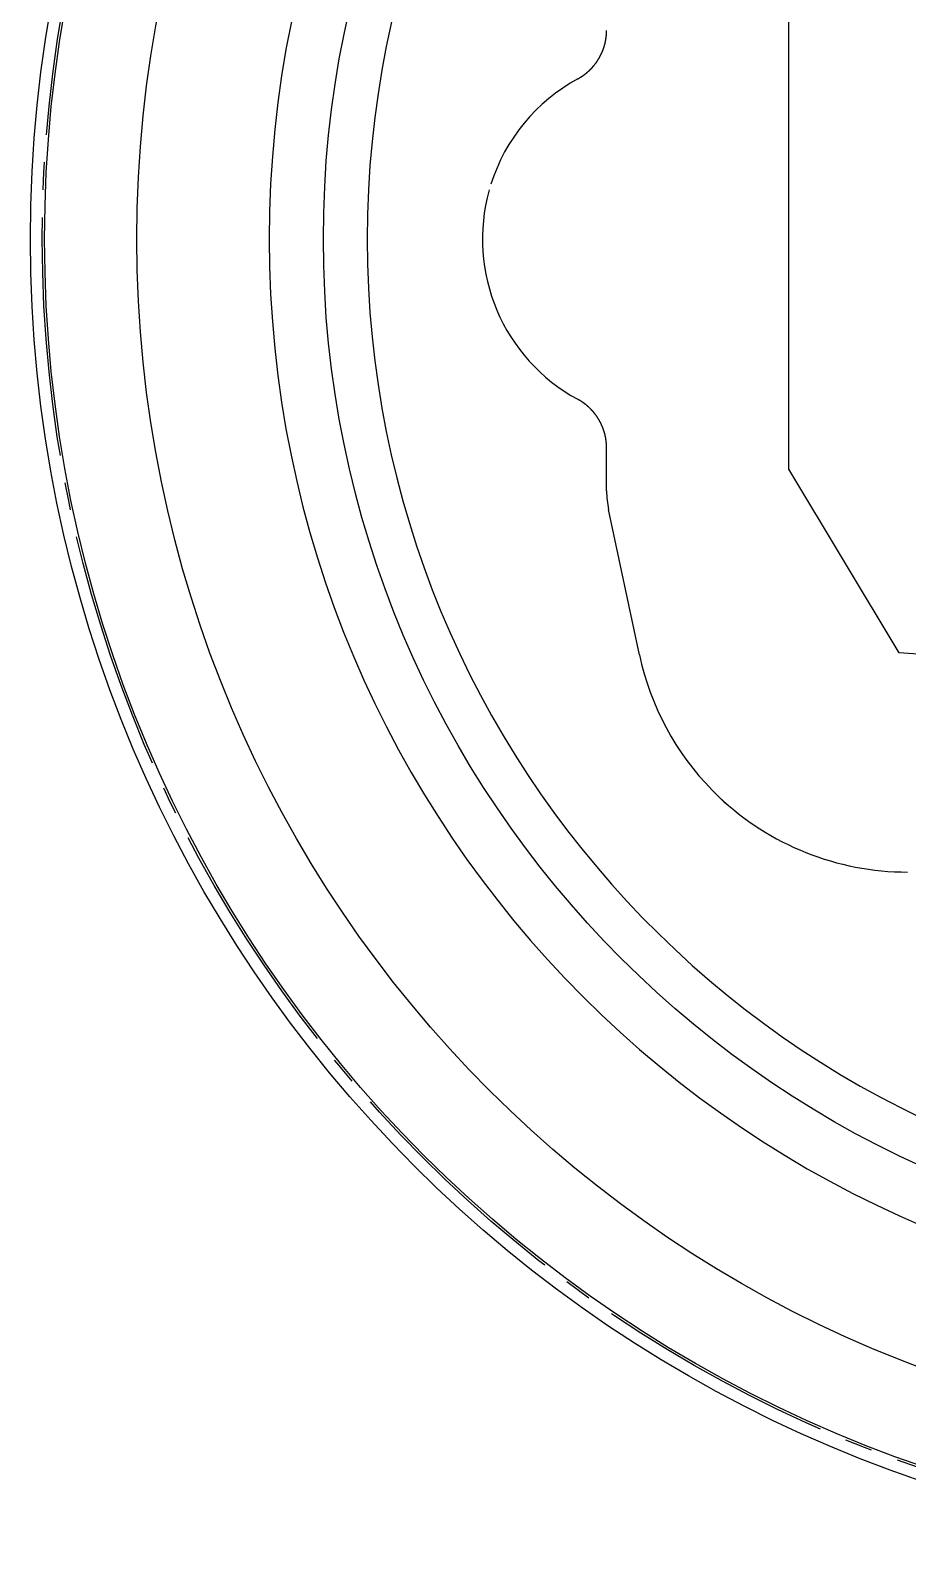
# Model space of a CAD drawing. Extents: x 16 to 365, y 6 to 252.
# Drawn here: x 29.5 to 77.2, y 108.9 to 191.5 of the extents above; entities that cross this region are included whole.
import ezdxf

# ---------------------------------------------------------------- set-up
doc = ezdxf.new("R2010")
doc.units = 0
doc.linetypes.add('CENTER', pattern=[17.5, 13, -1.5, 1.5, -1.5])
doc.layers.get('0').update_dxf_attribs({"linetype": 'CONTINUOUS'})
doc.layers.add('CENTER', color=1, linetype='CENTER')

msp = doc.modelspace()

# ---------------------------------------------------------------- linework, layer by layer
at = {"color": 7, "linetype": 'CONTINUOUS'}
for p, q in [((70.755, 167.631), (70.755, 192.631)), ((60.843, 166.447), (60.843, 168.784)), ((76.755, 157.631), (70.755, 167.631)), ((62.629, 157.531), (60.951, 165.425)), ((100.755, 155.881), (76.755, 157.631)), ((66.575, 150.181), (66.581, 150.175)), ((66.576, 150.181), (66.582, 150.175)), ((66.582, 150.175), (67.289, 149.468))]:
    msp.add_line(p, q, dxfattribs=at)
at = {"color": 7}
for points in [[(59.275, 188.842, 0), (59.282, 188.846, 0), (59.29, 188.85, 0), (59.297, 188.855, 0), (59.305, 188.859, 0), (59.312, 188.863, 0), (59.319, 188.867, 0), (59.327, 188.871, 0), (59.334, 188.875, 0), (59.341, 188.879, 0), (59.348, 188.884, 0), (59.356, 188.888, 0), (59.363, 188.892, 0), (59.37, 188.896, 0), (59.377, 188.901, 0), (59.385, 188.905, 0), (59.392, 188.909, 0), (59.399, 188.914, 0), (59.406, 188.918, 0), (59.413, 188.922, 0), (59.42, 188.927, 0), (59.428, 188.931, 0), (59.435, 188.936, 0), (59.442, 188.94, 0), (59.449, 188.945, 0), (59.456, 188.949, 0), (59.463, 188.954, 0), (59.47, 188.958, 0), (59.477, 188.963, 0), (59.484, 188.967, 0), (59.491, 188.972, 0), (59.498, 188.977, 0), (59.505, 188.981, 0), (59.512, 188.986, 0), (59.519, 188.991, 0), (59.526, 188.995, 0), (59.533, 189, 0), (59.54, 189.005, 0), (59.547, 189.01, 0), (59.554, 189.014, 0), (59.561, 189.019, 0), (59.568, 189.024, 0), (59.575, 189.029, 0), (59.582, 189.034, 0), (59.589, 189.039, 0), (59.595, 189.043, 0), (59.602, 189.048, 0), (59.609, 189.053, 0), (59.616, 189.058, 0), (59.623, 189.063, 0), (59.629, 189.068, 0), (59.636, 189.073, 0), (59.643, 189.078, 0), (59.649, 189.083, 0), (59.656, 189.088, 0), (59.663, 189.093, 0), (59.669, 189.099, 0), (59.676, 189.104, 0), (59.683, 189.109, 0), (59.69, 189.114, 0), (59.696, 189.119, 0), (59.703, 189.124, 0), (59.709, 189.13, 0), (59.716, 189.135, 0), (59.722, 189.14, 0), (59.729, 189.145, 0), (59.736, 189.151, 0), (59.742, 189.156, 0), (59.748, 189.161, 0), (59.755, 189.167, 0), (59.761, 189.172, 0), (59.768, 189.177, 0), (59.774, 189.183, 0), (59.781, 189.188, 0), (59.787, 189.194, 0), (59.794, 189.199, 0), (59.8, 189.205, 0), (59.806, 189.21, 0), (59.813, 189.216, 0), (59.819, 189.221, 0), (59.825, 189.227, 0), (59.832, 189.232, 0), (59.838, 189.238, 0), (59.844, 189.243, 0), (59.85, 189.249, 0), (59.857, 189.255, 0), (59.863, 189.26, 0), (59.869, 189.266, 0), (59.875, 189.272, 0), (59.882, 189.277, 0), (59.888, 189.283, 0), (59.894, 189.289, 0), (59.9, 189.295, 0), (59.906, 189.3, 0), (59.912, 189.306, 0), (59.918, 189.312, 0), (59.924, 189.318, 0), (59.93, 189.324, 0), (59.936, 189.329, 0), (59.942, 189.335, 0), (59.948, 189.341, 0), (59.954, 189.347, 0), (59.96, 189.353, 0), (59.966, 189.359, 0), (59.972, 189.365, 0), (59.978, 189.371, 0), (59.984, 189.377, 0), (59.99, 189.383, 0), (59.996, 189.389, 0), (60.002, 189.395, 0), (60.007, 189.401, 0), (60.013, 189.407, 0), (60.019, 189.413, 0), (60.025, 189.419, 0), (60.031, 189.425, 0), (60.036, 189.432, 0), (60.042, 189.438, 0), (60.048, 189.444, 0), (60.053, 189.45, 0), (60.059, 189.456, 0), (60.065, 189.462, 0), (60.07, 189.469, 0), (60.076, 189.475, 0), (60.082, 189.481, 0), (60.087, 189.487, 0), (60.093, 189.494, 0), (60.098, 189.5, 0), (60.104, 189.506, 0), (60.109, 189.513, 0), (60.115, 189.519, 0), (60.12, 189.525, 0), (60.126, 189.532, 0), (60.131, 189.538, 0), (60.137, 189.545, 0), (60.142, 189.551, 0), (60.148, 189.558, 0), (60.153, 189.564, 0), (60.158, 189.57, 0), (60.164, 189.577, 0), (60.169, 189.583, 0), (60.174, 189.59, 0), (60.179, 189.597, 0), (60.185, 189.603, 0), (60.19, 189.61, 0), (60.195, 189.616, 0), (60.2, 189.623, 0), (60.206, 189.629, 0), (60.211, 189.636, 0), (60.216, 189.643, 0), (60.221, 189.649, 0), (60.226, 189.656, 0), (60.231, 189.663, 0), (60.236, 189.669, 0), (60.241, 189.676, 0), (60.246, 189.683, 0), (60.252, 189.69, 0), (60.257, 189.696, 0), (60.261, 189.703, 0), (60.266, 189.71, 0), (60.271, 189.717, 0), (60.276, 189.724, 0), (60.281, 189.73, 0), (60.286, 189.737, 0), (60.291, 189.744, 0), (60.296, 189.751, 0), (60.301, 189.758, 0), (60.306, 189.765, 0), (60.31, 189.772, 0), (60.315, 189.778, 0), (60.32, 189.785, 0), (60.325, 189.792, 0), (60.329, 189.799, 0), (60.334, 189.806, 0), (60.339, 189.813, 0), (60.343, 189.82, 0), (60.348, 189.827, 0), (60.352, 189.834, 0), (60.357, 189.841, 0), (60.362, 189.848, 0), (60.366, 189.855, 0), (60.371, 189.863, 0), (60.375, 189.87, 0), (60.38, 189.877, 0), (60.384, 189.884, 0), (60.389, 189.891, 0), (60.393, 189.898, 0), (60.398, 189.905, 0), (60.402, 189.912, 0), (60.406, 189.92, 0), (60.411, 189.927, 0), (60.415, 189.934, 0), (60.419, 189.941, 0), (60.424, 189.948, 0), (60.428, 189.956, 0), (60.432, 189.963, 0), (60.436, 189.97, 0), (60.441, 189.977, 0), (60.445, 189.985, 0), (60.449, 189.992, 0), (60.453, 189.999, 0), (60.457, 190.007, 0), (60.461, 190.014, 0), (60.465, 190.021, 0), (60.47, 190.029, 0), (60.474, 190.036, 0), (60.478, 190.043, 0), (60.482, 190.051, 0), (60.486, 190.058, 0), (60.49, 190.066, 0), (60.494, 190.073, 0), (60.498, 190.08, 0), (60.501, 190.088, 0), (60.505, 190.095, 0), (60.509, 190.103, 0), (60.513, 190.11, 0), (60.517, 190.118, 0), (60.521, 190.125, 0), (60.524, 190.133, 0), (60.528, 190.14, 0), (60.532, 190.148, 0), (60.536, 190.155, 0), (60.539, 190.163, 0), (60.543, 190.17, 0), (60.547, 190.178, 0), (60.55, 190.186, 0), (60.554, 190.193, 0), (60.557, 190.201, 0), (60.561, 190.208, 0), (60.565, 190.216, 0), (60.568, 190.224, 0), (60.572, 190.231, 0), (60.575, 190.239, 0), (60.579, 190.247, 0), (60.582, 190.254, 0), (60.586, 190.262, 0), (60.589, 190.27, 0), (60.592, 190.277, 0), (60.596, 190.285, 0), (60.599, 190.293, 0), (60.602, 190.301, 0), (60.605, 190.308, 0), (60.609, 190.316, 0), (60.612, 190.324, 0), (60.615, 190.332, 0), (60.618, 190.339, 0), (60.622, 190.347, 0), (60.625, 190.355, 0), (60.628, 190.363, 0), (60.631, 190.37, 0), (60.634, 190.378, 0), (60.637, 190.386, 0), (60.64, 190.394, 0), (60.643, 190.402, 0), (60.646, 190.41, 0), (60.649, 190.417, 0), (60.652, 190.425, 0), (60.655, 190.433, 0), (60.658, 190.441, 0), (60.661, 190.449, 0), (60.664, 190.457, 0), (60.667, 190.465, 0), (60.67, 190.473, 0), (60.672, 190.481, 0), (60.675, 190.489, 0), (60.678, 190.497, 0), (60.681, 190.504, 0), (60.683, 190.512, 0), (60.686, 190.52, 0), (60.689, 190.528, 0), (60.691, 190.536, 0), (60.694, 190.544, 0), (60.697, 190.552, 0), (60.699, 190.56, 0), (60.702, 190.568, 0), (60.704, 190.576, 0), (60.707, 190.584, 0), (60.709, 190.592, 0), (60.712, 190.6, 0), (60.714, 190.608, 0), (60.717, 190.616, 0), (60.719, 190.625, 0), (60.721, 190.633, 0), (60.724, 190.641, 0), (60.726, 190.649, 0), (60.728, 190.657, 0), (60.731, 190.665, 0), (60.733, 190.673, 0), (60.735, 190.681, 0), (60.737, 190.689, 0), (60.74, 190.697, 0), (60.742, 190.705, 0), (60.744, 190.714, 0), (60.746, 190.722, 0), (60.748, 190.73, 0), (60.75, 190.738, 0), (60.752, 190.746, 0), (60.755, 190.754, 0), (60.757, 190.762, 0), (60.758, 190.771, 0), (60.76, 190.779, 0), (60.762, 190.787, 0), (60.764, 190.795, 0), (60.766, 190.803, 0), (60.768, 190.811, 0), (60.77, 190.82, 0), (60.772, 190.828, 0), (60.774, 190.836, 0), (60.775, 190.844, 0), (60.777, 190.853, 0), (60.779, 190.861, 0), (60.781, 190.869, 0), (60.782, 190.877, 0), (60.784, 190.885, 0), (60.786, 190.894, 0), (60.787, 190.902, 0), (60.789, 190.91, 0), (60.79, 190.918, 0), (60.792, 190.927, 0), (60.794, 190.935, 0), (60.795, 190.943, 0), (60.797, 190.952, 0), (60.798, 190.96, 0), (60.799, 190.968, 0), (60.801, 190.976, 0), (60.802, 190.985, 0), (60.804, 190.993, 0), (60.805, 191.001, 0), (60.806, 191.01, 0), (60.808, 191.018, 0), (60.809, 191.026, 0), (60.81, 191.034, 0), (60.811, 191.043, 0), (60.813, 191.051, 0), (60.814, 191.059, 0), (60.815, 191.068, 0), (60.816, 191.076, 0), (60.817, 191.084, 0), (60.818, 191.093, 0), (60.819, 191.101, 0), (60.82, 191.109, 0), (60.821, 191.118, 0), (60.822, 191.126, 0), (60.823, 191.134, 0), (60.824, 191.143, 0), (60.825, 191.151, 0), (60.826, 191.16, 0), (60.827, 191.168, 0), (60.828, 191.176, 0), (60.829, 191.185, 0), (60.83, 191.193, 0), (60.83, 191.201, 0), (60.831, 191.21, 0), (60.832, 191.218, 0), (60.833, 191.226, 0), (60.833, 191.235, 0), (60.834, 191.243, 0), (60.835, 191.252, 0), (60.835, 191.26, 0), (60.836, 191.268, 0), (60.836, 191.277, 0), (60.837, 191.285, 0), (60.837, 191.294, 0), (60.838, 191.302, 0), (60.838, 191.31, 0), (60.839, 191.319, 0), (60.839, 191.327, 0), (60.84, 191.336, 0), (60.84, 191.344, 0), (60.84, 191.352, 0), (60.841, 191.361, 0), (60.841, 191.369, 0), (60.842, 191.378, 0), (60.842, 191.386, 0), (60.842, 191.394, 0), (60.842, 191.403, 0), (60.842, 191.411, 0), (60.843, 191.42, 0), (60.843, 191.428, 0), (60.843, 191.436, 0), (60.843, 191.445, 0), (60.843, 191.453, 0), (60.843, 191.462, 0), (60.843, 191.47, 0), (60.843, 191.478, 0)], [(60.843, 168.784, 0), (60.843, 168.792, 0), (60.843, 168.801, 0), (60.843, 168.809, 0), (60.843, 168.818, 0), (60.843, 168.826, 0), (60.843, 168.834, 0), (60.843, 168.843, 0), (60.842, 168.851, 0), (60.842, 168.86, 0), (60.842, 168.868, 0), (60.842, 168.876, 0), (60.842, 168.885, 0), (60.841, 168.893, 0), (60.841, 168.902, 0), (60.84, 168.91, 0), (60.84, 168.918, 0), (60.84, 168.927, 0), (60.839, 168.935, 0), (60.839, 168.944, 0), (60.838, 168.952, 0), (60.838, 168.96, 0), (60.837, 168.969, 0), (60.837, 168.977, 0), (60.836, 168.986, 0), (60.836, 168.994, 0), (60.835, 169.002, 0), (60.835, 169.011, 0), (60.834, 169.019, 0), (60.833, 169.028, 0), (60.833, 169.036, 0), (60.832, 169.044, 0), (60.831, 169.053, 0), (60.83, 169.061, 0), (60.83, 169.069, 0), (60.829, 169.078, 0), (60.828, 169.086, 0), (60.827, 169.095, 0), (60.826, 169.103, 0), (60.825, 169.111, 0), (60.824, 169.12, 0), (60.823, 169.128, 0), (60.822, 169.136, 0), (60.821, 169.145, 0), (60.82, 169.153, 0), (60.819, 169.161, 0), (60.818, 169.17, 0), (60.817, 169.178, 0), (60.816, 169.186, 0), (60.815, 169.195, 0), (60.814, 169.203, 0), (60.813, 169.211, 0), (60.811, 169.22, 0), (60.81, 169.228, 0), (60.809, 169.236, 0), (60.808, 169.245, 0), (60.806, 169.253, 0), (60.805, 169.261, 0), (60.804, 169.269, 0), (60.802, 169.278, 0), (60.801, 169.286, 0), (60.799, 169.294, 0), (60.798, 169.303, 0), (60.797, 169.311, 0), (60.795, 169.319, 0), (60.794, 169.327, 0), (60.792, 169.336, 0), (60.79, 169.344, 0), (60.789, 169.352, 0), (60.787, 169.36, 0), (60.786, 169.369, 0), (60.784, 169.377, 0), (60.782, 169.385, 0), (60.781, 169.393, 0), (60.779, 169.402, 0), (60.777, 169.41, 0), (60.775, 169.418, 0), (60.774, 169.426, 0), (60.772, 169.435, 0), (60.77, 169.443, 0), (60.768, 169.451, 0), (60.766, 169.459, 0), (60.764, 169.467, 0), (60.762, 169.475, 0), (60.76, 169.484, 0), (60.758, 169.492, 0), (60.757, 169.5, 0), (60.755, 169.508, 0), (60.752, 169.516, 0), (60.75, 169.524, 0), (60.748, 169.533, 0), (60.746, 169.541, 0), (60.744, 169.549, 0), (60.742, 169.557, 0), (60.74, 169.565, 0), (60.737, 169.573, 0), (60.735, 169.581, 0), (60.733, 169.589, 0), (60.731, 169.598, 0), (60.728, 169.606, 0), (60.726, 169.614, 0), (60.724, 169.622, 0), (60.721, 169.63, 0), (60.719, 169.638, 0), (60.717, 169.646, 0), (60.714, 169.654, 0), (60.712, 169.662, 0), (60.709, 169.67, 0), (60.707, 169.678, 0), (60.704, 169.686, 0), (60.702, 169.694, 0), (60.699, 169.702, 0), (60.697, 169.71, 0), (60.694, 169.718, 0), (60.691, 169.726, 0), (60.689, 169.734, 0), (60.686, 169.742, 0), (60.683, 169.75, 0), (60.681, 169.758, 0), (60.678, 169.766, 0), (60.675, 169.774, 0), (60.672, 169.782, 0), (60.67, 169.79, 0), (60.667, 169.798, 0), (60.664, 169.806, 0), (60.661, 169.813, 0), (60.658, 169.821, 0), (60.655, 169.829, 0), (60.652, 169.837, 0), (60.649, 169.845, 0), (60.646, 169.853, 0), (60.643, 169.861, 0), (60.64, 169.868, 0), (60.637, 169.876, 0), (60.634, 169.884, 0), (60.631, 169.892, 0), (60.628, 169.9, 0), (60.625, 169.908, 0), (60.622, 169.915, 0), (60.618, 169.923, 0), (60.615, 169.931, 0), (60.612, 169.939, 0), (60.609, 169.946, 0), (60.605, 169.954, 0), (60.602, 169.962, 0), (60.599, 169.97, 0), (60.596, 169.977, 0), (60.592, 169.985, 0), (60.589, 169.993, 0), (60.586, 170, 0), (60.582, 170.008, 0), (60.579, 170.016, 0), (60.575, 170.023, 0), (60.572, 170.031, 0), (60.568, 170.039, 0), (60.565, 170.046, 0), (60.561, 170.054, 0), (60.557, 170.062, 0), (60.554, 170.069, 0), (60.55, 170.077, 0), (60.547, 170.084, 0), (60.543, 170.092, 0), (60.539, 170.099, 0), (60.536, 170.107, 0), (60.532, 170.115, 0), (60.528, 170.122, 0), (60.524, 170.13, 0), (60.521, 170.137, 0), (60.517, 170.145, 0), (60.513, 170.152, 0), (60.509, 170.16, 0), (60.505, 170.167, 0), (60.501, 170.175, 0), (60.498, 170.182, 0), (60.494, 170.189, 0), (60.49, 170.197, 0), (60.486, 170.204, 0), (60.482, 170.212, 0), (60.478, 170.219, 0), (60.474, 170.226, 0), (60.47, 170.234, 0), (60.465, 170.241, 0), (60.461, 170.248, 0), (60.457, 170.256, 0), (60.453, 170.263, 0), (60.449, 170.27, 0), (60.445, 170.278, 0), (60.441, 170.285, 0), (60.436, 170.292, 0), (60.432, 170.299, 0), (60.428, 170.307, 0), (60.424, 170.314, 0), (60.419, 170.321, 0), (60.415, 170.328, 0), (60.411, 170.336, 0), (60.406, 170.343, 0), (60.402, 170.35, 0), (60.398, 170.357, 0), (60.393, 170.364, 0), (60.389, 170.371, 0), (60.384, 170.379, 0), (60.38, 170.386, 0), (60.375, 170.393, 0), (60.371, 170.4, 0), (60.366, 170.407, 0), (60.362, 170.414, 0), (60.357, 170.421, 0), (60.352, 170.428, 0), (60.348, 170.435, 0), (60.343, 170.442, 0), (60.339, 170.449, 0), (60.334, 170.456, 0), (60.329, 170.463, 0), (60.325, 170.47, 0), (60.32, 170.477, 0), (60.315, 170.484, 0), (60.31, 170.491, 0), (60.306, 170.498, 0), (60.301, 170.505, 0), (60.296, 170.512, 0), (60.291, 170.518, 0), (60.286, 170.525, 0), (60.281, 170.532, 0), (60.276, 170.539, 0), (60.271, 170.546, 0), (60.266, 170.552, 0), (60.261, 170.559, 0), (60.257, 170.566, 0), (60.252, 170.573, 0), (60.246, 170.58, 0), (60.241, 170.586, 0), (60.236, 170.593, 0), (60.231, 170.6, 0), (60.226, 170.606, 0), (60.221, 170.613, 0), (60.216, 170.62, 0), (60.211, 170.626, 0), (60.206, 170.633, 0), (60.2, 170.64, 0), (60.195, 170.646, 0), (60.19, 170.653, 0), (60.185, 170.659, 0), (60.179, 170.666, 0), (60.174, 170.672, 0), (60.169, 170.679, 0), (60.164, 170.685, 0), (60.158, 170.692, 0), (60.153, 170.698, 0), (60.148, 170.705, 0), (60.142, 170.711, 0), (60.137, 170.718, 0), (60.131, 170.724, 0), (60.126, 170.731, 0), (60.12, 170.737, 0), (60.115, 170.743, 0), (60.109, 170.75, 0), (60.104, 170.756, 0), (60.098, 170.762, 0), (60.093, 170.769, 0), (60.087, 170.775, 0), (60.082, 170.781, 0), (60.076, 170.787, 0), (60.07, 170.794, 0), (60.065, 170.8, 0), (60.059, 170.806, 0), (60.053, 170.812, 0), (60.048, 170.819, 0), (60.042, 170.825, 0), (60.036, 170.831, 0), (60.031, 170.837, 0), (60.025, 170.843, 0), (60.019, 170.849, 0), (60.013, 170.855, 0), (60.007, 170.861, 0), (60.002, 170.867, 0), (59.996, 170.874, 0), (59.99, 170.88, 0), (59.984, 170.886, 0), (59.978, 170.892, 0), (59.972, 170.898, 0), (59.966, 170.903, 0), (59.96, 170.909, 0), (59.954, 170.915, 0), (59.948, 170.921, 0), (59.942, 170.927, 0), (59.936, 170.933, 0), (59.93, 170.939, 0), (59.924, 170.945, 0), (59.918, 170.951, 0), (59.912, 170.956, 0), (59.906, 170.962, 0), (59.9, 170.968, 0), (59.894, 170.974, 0), (59.888, 170.979, 0), (59.882, 170.985, 0), (59.875, 170.991, 0), (59.869, 170.996, 0), (59.863, 171.002, 0), (59.857, 171.008, 0), (59.85, 171.013, 0), (59.844, 171.019, 0), (59.838, 171.025, 0), (59.832, 171.03, 0), (59.825, 171.036, 0), (59.819, 171.041, 0), (59.813, 171.047, 0), (59.806, 171.052, 0), (59.8, 171.058, 0), (59.794, 171.063, 0), (59.787, 171.069, 0), (59.781, 171.074, 0), (59.774, 171.08, 0), (59.768, 171.085, 0), (59.761, 171.09, 0), (59.755, 171.096, 0), (59.748, 171.101, 0), (59.742, 171.106, 0), (59.736, 171.112, 0), (59.729, 171.117, 0), (59.722, 171.122, 0), (59.716, 171.128, 0), (59.709, 171.133, 0), (59.703, 171.138, 0), (59.696, 171.143, 0), (59.69, 171.148, 0), (59.683, 171.154, 0), (59.676, 171.159, 0), (59.669, 171.164, 0), (59.663, 171.169, 0), (59.656, 171.174, 0), (59.649, 171.179, 0), (59.643, 171.184, 0), (59.636, 171.189, 0), (59.629, 171.194, 0), (59.623, 171.199, 0), (59.616, 171.204, 0), (59.609, 171.209, 0), (59.602, 171.214, 0), (59.595, 171.219, 0), (59.589, 171.224, 0), (59.582, 171.229, 0), (59.575, 171.234, 0), (59.568, 171.238, 0), (59.561, 171.243, 0), (59.554, 171.248, 0), (59.547, 171.253, 0), (59.54, 171.258, 0), (59.533, 171.262, 0), (59.526, 171.267, 0), (59.519, 171.272, 0), (59.512, 171.277, 0), (59.505, 171.281, 0), (59.498, 171.286, 0), (59.491, 171.29, 0), (59.484, 171.295, 0), (59.477, 171.3, 0), (59.47, 171.304, 0), (59.463, 171.309, 0), (59.456, 171.313, 0), (59.449, 171.318, 0), (59.442, 171.322, 0), (59.435, 171.327, 0), (59.428, 171.331, 0), (59.42, 171.336, 0), (59.413, 171.34, 0), (59.406, 171.344, 0), (59.399, 171.349, 0), (59.392, 171.353, 0), (59.385, 171.358, 0), (59.377, 171.362, 0), (59.37, 171.366, 0), (59.363, 171.37, 0), (59.356, 171.375, 0), (59.348, 171.379, 0), (59.341, 171.383, 0), (59.334, 171.387, 0), (59.327, 171.391, 0), (59.319, 171.396, 0), (59.312, 171.4, 0), (59.305, 171.404, 0), (59.297, 171.408, 0), (59.29, 171.412, 0), (59.282, 171.416, 0), (59.275, 171.42, 0)]]:
    msp.add_polyline3d(points, dxfattribs=at)
at = {"color": 7, "linetype": 'CONTINUOUS'}
for radius in [71.25, 70.475, 65.457, 55.316]:
    msp.add_circle((100.756, 180.131), radius, dxfattribs=at)
for centre, radius, start, end in [((100.755, 180.131), 58.257, 90, 270), ((100.755, 180.131), 52.93, 91.62395, 268.37605), ((64.006, 180.131), 9.913, 118.50619, 162.48914), ((64.006, 180.131), 9.913, 164.37817, 241.49381), ((65.756, 166.447), 4.913, 180, 192), ((77.216, 160.631), 14.913, 192, 224.51735), ((77.219, 160.658), 14.939, 226.49509, 269.98278)]:
    msp.add_arc(centre, radius, start, end, dxfattribs=at)
at = {"layer": 'CENTER'}
msp.add_circle((100.755, 180.131), 70.6, dxfattribs=at)

doc.saveas('drawing.dxf')
